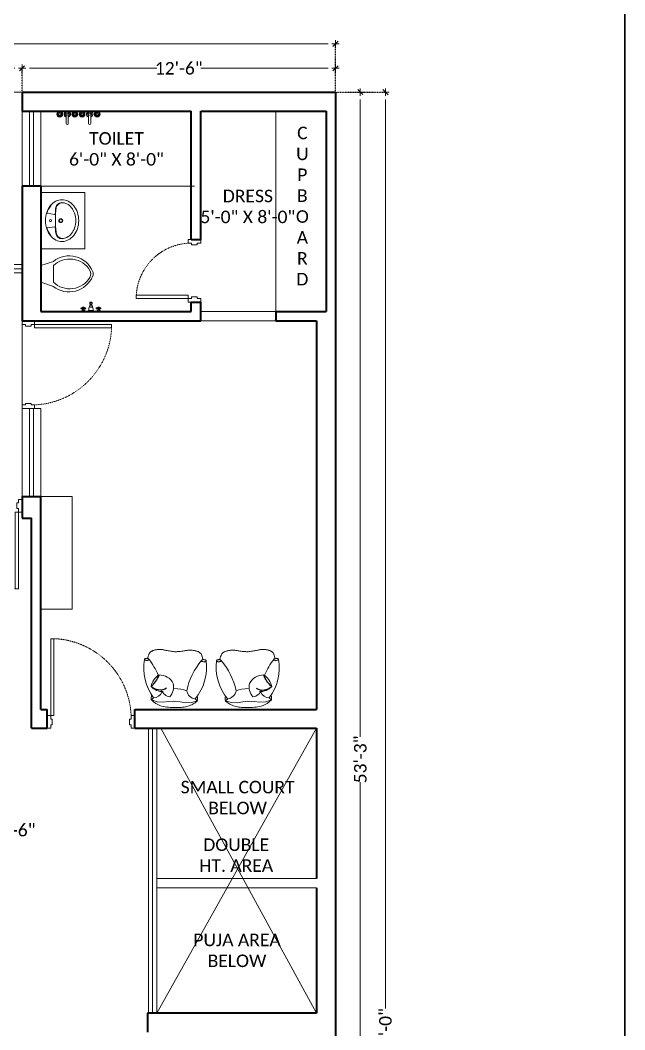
# Model space of a CAD drawing. Extents: x -454308 to 890911, y -14103 to 1343694.
# Drawn here: x 206105.9 to 206395.3, y 660471.3 to 660954.7 of the extents above; entities that cross this region are included whole.
import ezdxf
from ezdxf.lldxf.tags import DXFTag

# ---------------------------------------------------------------- set-up
doc = ezdxf.new("R2010")
doc.units = 0
doc.header["$MEASUREMENT"] = 0
doc.header["$PDMODE"] = 32
for name, pattern in [('0', [0]), ('DOT2', [3.175, 0, -3.175]), ('HIDDEN', [9.525, 6.35, -3.175])]:
    doc.linetypes.add(name, pattern=pattern)
for name, color, linetype, lineweight in [('AR- Dim', 159, 'Continuous', 9), ('AR-DOOR', 45, 'Continuous', 9), ('AR-FUR', 11, 'Continuous', 9), ('AR-Furn', 30, 'Continuous', 9), ('AR-GLASS', 4, 'Continuous', 13), ('AR-Projection', 210, 'DASHED2', 15), ('AR-RAILING', 11, 'Continuous', 9), ('AR-TEXT', 163, 'Continuous', 9), ('AR-WALL', 1, 'Continuous', 40), ('AR-Wall 2', 13, 'Continuous', 15), ('AR-WINDOW', 5, 'Continuous', 13), ('fixture', 150, 'Continuous', 15), ('FLOOR LINE', 142, '0', 5)]:
    doc.layers.add(name, color=color, linetype=linetype, lineweight=lineweight)
doc.layers.add('IFF-FURN-DETAIL', color=250, linetype='Continuous')
doc.styles.add('AA_06.0', font='CANDARA.TTF', dxfattribs={"height": 6})
tags = doc.linetypes.add('DASHED2', pattern=[0.375, 0.25, -0.125]).pattern_tags.tags
tags[6:7] = [DXFTag(74, 4), DXFTag(75, 0), DXFTag(340, '0'), DXFTag(46, 1.0), DXFTag(50, 0.0), DXFTag(44, 0.0), DXFTag(45, 0.0)]
tags[4:5] = [DXFTag(74, 4), DXFTag(75, 0), DXFTag(340, '0'), DXFTag(46, 1.0), DXFTag(50, 0.0), DXFTag(44, 0.0), DXFTag(45, 0.0)]
doc.dimstyles.new('AA_06.0', dxfattribs={"dimtxt": 6, "dimasz": 3.5, "dimexe": 0.18, "dimexo": 0.0625, "dimgap": 0.09, "dimtad": 0, "dimzin": 1, "dimdsep": 46, "dimlunit": 4, "dimtxsty": 'AA_06.0', "dimblk": 'DIM ARROW', "dimcen": 0.09, "dimclrd": 4, "dimclre": 256, "dimadec": 0, "dimazin": 0, "dimtfac": 1, "dimtofl": 0, "dimtmove": 0, "dimatfit": 3, "dimfxl": 1, "dimtolj": 1, "dimtzin": 0, "dimlwd": -1, "dimarcsym": 0})

# ---------------------------------------------------------------- blocks, each defined once
blk = doc.blocks.new('PILLOW-1')
at = {"color": 0}
blk.add_lwpolyline([(198, -165, -0.232884), (126, -346, -0.184752), (-44, -234, -0.286563), (75, -22, -0.237978), (273, -68, -0.243587), (179, -195, 4.263709)], format="xyb", dxfattribs=at)
at = {"layer": 'IFF-FURN-DETAIL', "linetype": 'ByBlock'}
blk.add_lwpolyline([(148, -118, -0.343333), (126, -342, 0.126408), (-40, -233, -5.969376)], format="xyb", dxfattribs=at)
blk = doc.blocks.new('SINGLE SOFA 2')
at = {"linetype": 'ByBlock'}
for p in [(-19.24, 12.49), (-19.22, 12.47)]:
    blk.add_line(p, (-18.19, 11.57), dxfattribs=at)
for points in [[(2.87, 12.49), (2.71, 12.61), (2.46, 12.8), (2.12, 13.06), (1.7, 13.36), (1.22, 13.69), (0.7, 14.03), (0.14, 14.35), (-0.44, 14.65), (-1.03, 14.91), (-1.63, 15.13), (-2.24, 15.32), (-2.86, 15.47), (-3.5, 15.59), (-4.16, 15.68), (-4.84, 15.76), (-5.54, 15.82), (-6.26, 15.87), (-7.01, 15.9), (-7.77, 15.92), (-8.55, 15.93), (-9.34, 15.92), (-10.14, 15.9), (-10.95, 15.86), (-11.77, 15.81), (-12.59, 15.73), (-13.43, 15.61), (-14.28, 15.42), (-15.17, 15.14), (-16.09, 14.73), (-17.07, 14.17), (-18.1, 13.43), (-19.21, 12.49)], [(-19.21, 12.49), (-16.48, 13.38), (-13.66, 13.57), (-10.94, 13.16), (-8.62, 12.95), (-8.21, 13.01)], [(-19.21, 12.49), (-16.48, 13.38), (-13.66, 13.57), (-10.94, 13.16), (-8.62, 12.95), (-8.21, 13.01)], [(2.79, 12.39), (0.07, 13.31), (-2.75, 13.53), (-5.47, 13.13), (-7.79, 12.94), (-8.21, 13.01)], [(2.79, 12.39), (0.07, 13.31), (-2.75, 13.53), (-5.47, 13.13), (-7.79, 12.94), (-8.21, 13.01)], [(-21.51, -7.21), (-21.5, -7.29), (-21.46, -7.45), (-21.4, -7.68), (-21.33, -7.96), (-21.25, -8.28), (-21.15, -8.61), (-21.05, -8.93), (-20.95, -9.23), (-20.85, -9.5), (-20.74, -9.72), (-20.63, -9.92), (-20.51, -10.09), (-20.38, -10.24), (-20.25, -10.37), (-20.1, -10.49), (-19.93, -10.6), (-19.75, -10.71), (-19.55, -10.83), (-19.34, -10.93), (-19.1, -11.04), (-18.86, -11.14), (-18.59, -11.23), (-18.31, -11.32), (-18.01, -11.4), (-17.7, -11.47), (-17.37, -11.53), (-17.03, -11.57), (-16.69, -11.61), (-16.34, -11.64), (-15.99, -11.66), (-15.64, -11.67), (-15.29, -11.66), (-14.95, -11.64), (-14.61, -11.61), (-14.27, -11.58), (-13.92, -11.53), (-13.55, -11.47), (-13.16, -11.41), (-12.74, -11.34), (-12.3, -11.27), (-11.81, -11.19), (-11.3, -11.11), (-10.78, -11.03), (-10.25, -10.96), (-9.73, -10.9), (-9.23, -10.84), (-8.76, -10.81), (-8.33, -10.79)], [(4.91, -7.38), (4.71, -8.2), (4.51, -8.85), (4.32, -9.37), (4.14, -9.77), (3.96, -10.07), (3.77, -10.3), (3.58, -10.48), (3.39, -10.62), (3.18, -10.76), (2.96, -10.89), (2.74, -11.01), (2.49, -11.12), (2.24, -11.22), (1.97, -11.32), (1.69, -11.4), (1.39, -11.48), (1.07, -11.55), (0.75, -11.6), (0.41, -11.65), (0.06, -11.68), (-0.29, -11.71), (-0.64, -11.72), (-0.99, -11.73), (-1.33, -11.72), (-1.67, -11.7), (-2.01, -11.67), (-2.35, -11.63), (-2.71, -11.58), (-3.07, -11.52), (-3.46, -11.45), (-3.88, -11.38), (-4.33, -11.3), (-4.81, -11.22), (-5.32, -11.14), (-5.84, -11.05), (-6.37, -10.98), (-6.89, -10.91), (-7.39, -10.85), (-7.86, -10.81), (-8.29, -10.79)]]:
    blk.add_lwpolyline(points, dxfattribs=at)
for points in [[(-20.87, -6.76, 0.186829), (-20.93, -6.59, 0.101651), (-21.19, -6.4, 0.060225), (-21.53, -6.29, 0.046578), (-21.98, -6.25, 0.046578), (-22.43, -6.29, 0.060225), (-22.76, -6.39, 0.101651), (-23.02, -6.58, 0.186829), (-23.09, -6.75, 0.186829), (-23.02, -6.92, 0.101651), (-22.76, -7.11, 0.060225), (-22.43, -7.21, 0.046578), (-21.98, -7.26, 0.046578), (-21.53, -7.22, 0.060225), (-21.2, -7.11, 0.101651), (-20.94, -6.92, 0.186829)], [(4.29, -6.86, -0.186829), (4.35, -6.7, -0.101651), (4.61, -6.51, -0.060225), (4.95, -6.4, -0.046578), (5.4, -6.36, -0.046578), (5.85, -6.41, -0.060225), (6.18, -6.52, -0.101651), (6.44, -6.71, -0.186829), (6.5, -6.87, -0.186829), (6.44, -7.04, -0.101651), (6.18, -7.23, -0.060225), (5.84, -7.33, -0.046578), (5.39, -7.37, -0.046578), (4.94, -7.33, -0.060225), (4.61, -7.22, -0.101651), (4.35, -7.03, -0.186829)]]:
    blk.add_lwpolyline(points, format="xyb", close=True, dxfattribs=at)
for points in [[(-20.87, -6.76, 0.186829), (-20.93, -6.59, 0.101651), (-21.19, -6.4, 0.060225), (-21.53, -6.29, 0.046578), (-21.98, -6.25, 0.046578), (-22.43, -6.29, 0.060225), (-22.76, -6.39, 0.101651), (-23.02, -6.58, 0.186829), (-23.09, -6.75, 0.186829)], [(-21.51, -7.21, 0.0573), (-21.2, -7.11, 0.101651), (-20.94, -6.92, 0.186829), (-20.87, -6.76, 0.186829)], [(4.29, -6.86, -0.186829), (4.35, -6.7, -0.101651), (4.61, -6.51, -0.060225), (4.95, -6.4, -0.046578), (5.4, -6.36, -0.046578), (5.85, -6.41, -0.060225), (6.18, -6.52, -0.101651), (6.44, -6.71, -0.186829), (6.5, -6.87, -0.186829)], [(4.93, -7.32, -0.0573), (4.61, -7.22, -0.101651), (4.35, -7.03, -0.186829), (4.29, -6.86, -0.186829)]]:
    blk.add_lwpolyline(points, format="xyb", dxfattribs=at)
for centre, radius, start, end in [((0.64, -3.28), 23.98, 141.7436, 188.3229), ((-14.49, 11.62), 4.84, 169.5972, 195.0128), ((0.64, -3.28), 23.98, 141.7436, 145.5574), ((-18.5, 7.09), 4.5, 21.3758, 86.0835), ((-18.5, 7.09), 4.5, 21.3758, 86.0835), ((2.03, 7), 4.5, 93.4321, 170.6918), ((2.03, 7), 4.5, 93.4321, 170.6918), ((-20.77, 42.26), 38.01, 305.8994, 308.462), ((-20.77, 42.26), 38.01, 305.8994, 308.2795), ((-17.19, -3.2), 23.98, 351.1927, 37.772), ((-17.19, -3.2), 23.98, 33.9753, 37.772), ((-0.58, 11.43), 3.49, 340.6782, 19.5441), ((-8.15, 25.51), 18.69, 269.7748, 287.9155), ((-8.15, 25.51), 18.69, 269.7748, 287.9155), ((28.74, 13.18), 31.62, 189.9387, 219.3456), ((28.74, 13.18), 31.62, 189.9387, 219.3456), ((-45.15, 13.5), 31.62, 320.17, 335.3757), ((-45.15, 13.5), 31.62, 320.17, 335.3757)]:
    blk.add_arc(centre, radius, start, end, dxfattribs=at)
at = {"linetype": 'ByBlock', "extrusion": (0, 0, -1), "xscale": 0.03275934165516389, "yscale": 0.03275934165516389, "zscale": -0.03275934208198866, "rotation": 90.2421956120825}
blk.add_blockref('PILLOW-1', (8.25, 1.93), dxfattribs=at)
blk.add_blockref('PILLOW-1', (8.25, 1.93), dxfattribs=at)
blk = doc.blocks.new('door 42')
at = {"lineweight": 15, "ltscale": 0.1}
blk.add_lwpolyline([(-0.75, 3), (0.75, 3), (0.75, 39.85), (-0.75, 39.85)], close=True, dxfattribs=at)
at = {"lineweight": 20, "ltscale": 0.1}
for points in [[(-2.5, 3), (-0.75, 3), (-0.75, 1.38), (0, 1.38), (0, -1.38), (-0.75, -1.38), (-0.75, -3), (-2.5, -3), (-2.5, 3)], [(39.5, 3), (37.75, 3), (37.75, 1.38), (37, 1.38), (37, -1.38), (37.75, -1.38), (37.75, -3), (39.5, -3), (39.5, 3)]]:
    blk.add_lwpolyline(points, dxfattribs=at)
at = {"linetype": 'HIDDEN', "ltscale": 0.002}
blk.add_arc((-0.75, 1.38), 38.5, 0, 87.7671, dxfattribs=at)
blk = doc.blocks.new('door 30')
at = {"lineweight": 20, "ltscale": 0.1}
for points in [[(3, 27.5), (3, 25.75), (1.38, 25.75), (1.38, 25), (-1.38, 25), (-1.38, 25.75), (-3, 25.75), (-3, 27.5), (3, 27.5)], [(3, -2.5), (3, -0.75), (1.38, -0.75), (1.38, 0), (-1.38, 0), (-1.38, -0.75), (-3, -0.75), (-3, -2.5), (3, -2.5)]]:
    blk.add_lwpolyline(points, dxfattribs=at)
at = {"lineweight": 15, "ltscale": 0.1}
blk.add_lwpolyline([(3, -0.75), (3, 0.75), (27.83, 0.75), (27.83, -0.75)], close=True, dxfattribs=at)
at = {"linetype": 'HIDDEN', "ltscale": 0.002}
blk.add_arc((1.38, -0.75), 26.5, 3.2449, 90, dxfattribs=at)
blk = doc.blocks.new('4T4T')
for p, q in [((81000.78, -5598.59), (80998.78, -5592.59)), ((81000.78, -5592.59), (81008.78, -5592.59)), ((81008.78, -5598.59), (81010.78, -5592.59))]:
    blk.add_line(p, q)
for centre, radius, start, end in [((81008.3, -5585.01), 12.17, 112.0284, 218.5307), ((81004.78, -5577.59), 4, 74.8605, 105.1395), ((81001.22, -5585.07), 12.17, 321.4691, 67.9714), ((81008.98, -5584.77), 11.33, 121.053, 223.6321), ((81004.78, -5578.71), 4, 65.7318, 114.2682), ((81000.58, -5584.77), 11.33, 316.3677, 58.9468)]:
    blk.add_arc(centre, radius, start, end)
blk = doc.blocks.new('Faucet - Bathroom top')
for p, q in [((-4.11, 0.12), (-4.38, 0.12)), ((-3.75, 0.48), (-3.75, 0.75)), ((-3.5, 0.48), (-3.5, 0.75)), ((-3.15, 0.12), (-2.88, 0.12)), ((3.14, 0.12), (2.88, 0.12)), ((3.5, 0.48), (3.5, 0.75)), ((3.75, 0.48), (3.75, 0.75)), ((4.1, 0.12), (4.38, 0.12)), ((-4.1, -0.12), (-4.38, -0.12)), ((-3.75, -0.48), (-3.75, -0.75)), ((-3.5, -0.48), (-3.5, -0.75)), ((-3.14, -0.12), (-2.88, -0.12)), ((-0.5, -0.86), (-0.5, -4.5)), ((0.5, -4.5), (0.5, -0.86)), ((3.15, -0.12), (2.88, -0.12)), ((3.5, -0.48), (3.5, -0.75)), ((3.75, -0.48), (3.75, -0.75)), ((4.11, -0.12), (4.38, -0.12))]:
    blk.add_line(p, q)
for centre, radius in [((-3.62, 0), 1.38), ((-4.62, 0), 0.28), ((-3.62, 0), 0.5), ((-3.62, 1), 0.28), ((-2.62, 0), 0.28), ((0, 0), 0.5), ((3.62, 0), 1.38), ((2.62, 0), 0.28), ((3.62, 0), 0.5), ((3.62, 1), 0.28), ((4.62, 0), 0.28), ((-3.62, -1), 0.28), ((3.62, -1), 0.28)]:
    blk.add_circle(centre, radius)
for centre, radius, start, end in [((-3.62, 0), 1, 105.2407, 164.2093), ((-3.62, 0), 1, 16.4413, 74.0789), ((0, 0), 1.5, 289.6514, 250.3603), ((0, 0), 1, 300.3431, 239.7554), ((3.62, 0), 1, 106.12, 164.0884), ((3.62, 0), 1, 16.2342, 73.9047), ((-3.62, 0), 1, 196.2342, 253.9047), ((-3.62, 0), 1, 286.12, 344.0884), ((0, -4.5), 0.5, 180, 0), ((3.62, 0), 1, 196.4413, 254.0789), ((3.62, 0), 1, 285.2407, 344.2093)]:
    blk.add_arc(centre, radius, start, end)
blk = doc.blocks.new('WASH-2')
blk.add_lwpolyline([(-8408.7, 58004.87, -0.120605), (-8409.51, 58001.52, -0.10507), (-8412.01, 57998.47, -0.088649), (-8415.59, 57996.53, -0.079738), (-8420.04, 57995.8, -0.079738), (-8424.5, 57996.51, -0.088649), (-8428.09, 57998.43, -0.10507), (-8430.6, 58001.47, -0.120605), (-8431.43, 58004.82, -0.120605), (-8430.62, 58008.17, -0.10507), (-8428.12, 58011.22, -0.088649), (-8424.54, 58013.16, -0.079738), (-8420.09, 58013.88, -0.079738), (-8415.63, 58013.18, -0.088649), (-8412.04, 58011.25, -0.10507), (-8409.53, 58008.21, -0.120605)], format="xyb", close=True)
blk.add_lwpolyline([(-8408.7, 58004.87, -0.120605), (-8409.51, 58001.52, -0.10507), (-8412.01, 57998.47, -0.088649), (-8415.59, 57996.53, -0.079738), (-8420.04, 57995.8, -0.079738), (-8424.5, 57996.51, -0.088649), (-8428.09, 57998.43, -0.10507), (-8430.6, 58001.47, -0.120605), (-8431.43, 58004.82, -0.120605), (-8430.62, 58008.17, -0.10507), (-8428.12, 58011.22, -0.088649), (-8424.54, 58013.16, -0.079738), (-8420.09, 58013.88, -0.079738), (-8415.63, 58013.18, -0.088649), (-8412.04, 58011.25, -0.10507), (-8409.53, 58008.21, -0.120605)], format="xyb", close=True)
for points in [[(-8429.82, 58004.44, -0.017243), (-8429.84, 58004.82, -0.120605), (-8429.2, 58007.43, -0.10507), (-8427.12, 58009.97, -0.088649), (-8424.04, 58011.64, -0.079738), (-8420.08, 58012.29, -0.079738), (-8416.12, 58011.66, -0.088649), (-8413.03, 58010, -0.10507), (-8410.94, 58007.47, -0.120605), (-8410.29, 58004.86, -0.120605)], [(-8429.82, 58004.44, -0.017243), (-8429.84, 58004.82, -0.120605), (-8429.2, 58007.43, -0.10507), (-8427.12, 58009.97, -0.088649), (-8424.04, 58011.64, -0.079738), (-8420.08, 58012.29, -0.079738), (-8416.12, 58011.66, -0.088649), (-8413.03, 58010, -0.10507), (-8410.94, 58007.47, -0.120605), (-8410.29, 58004.86, -0.120605)], [(-8411.69, 57998.99, -0.016805), (-8412.17, 57998.59, -0.092161), (-8415.83, 57996.65, -0.435128), (-8416.08, 57996.78), (-8416.65, 58000.73, -0.396344), (-8416.2, 58001.17, 0.011856), (-8413.29, 58001.4, 0.340407), (-8410.1, 58004.85)], [(-8411.69, 57998.99, -0.016805), (-8412.17, 57998.59, -0.092161), (-8415.83, 57996.65, -0.435128), (-8416.08, 57996.78), (-8416.65, 58000.73, -0.396344), (-8416.2, 58001.17, 0.011856), (-8413.29, 58001.4, 0.340407), (-8410.1, 58004.85)], [(-8428.44, 57998.99, 0.016805), (-8427.96, 57998.59, 0.092161), (-8424.31, 57996.65, 0.435128), (-8424.05, 57996.78), (-8423.48, 58000.73, 0.44775), (-8423.76, 58001.13, -0.015365), (-8427.24, 58001.44, -0.272514), (-8430.02, 58004.4, -0.272514)], [(-8428.44, 57998.99, 0.016805), (-8427.96, 57998.59, 0.092161), (-8424.31, 57996.65, 0.435128), (-8424.05, 57996.78), (-8423.48, 58000.73, 0.44775), (-8423.76, 58001.13, -0.015365), (-8427.24, 58001.44, -0.272514), (-8430.02, 58004.4, -0.272514)]]:
    blk.add_lwpolyline(points, format="xyb")
for centre, radius in [((-8420.02, 58004.14), 1.05), ((-8420.02, 58004.14), 1.05), ((-8420.02, 58004.14), 0.84), ((-8420.02, 58004.14), 0.84), ((-8420.07, 57998.56), 0.577), ((-8420.07, 57998.56), 0.577)]:
    blk.add_circle(centre, radius)
for centre, radius, start, end in [((-8413.88, 58005.17), 3.6, 271.2814, 355.1225), ((-8413.88, 58005.17), 3.6, 271.2814, 355.1225), ((-8426.11, 58005.28), 3.81, 192.7297, 253.7047), ((-8426.11, 58005.28), 3.81, 192.7297, 253.7047), ((-8420.22, 58065.6), 64.35, 263.7877, 275.7231), ((-8420.22, 58065.6), 64.35, 263.7877, 275.7231)]:
    blk.add_arc(centre, radius, start, end)
blk = doc.blocks.new('Faucet - Bathroom front')
for p, q in [((-5, 0), (-2.25, 0)), ((-4.5087, 0.25), (-2.7408, 0.25)), ((-4, 1.625), (-4.25, 1.625)), ((-4, 1.375), (-4.25, 1.375)), ((-3.1442, 0.75), (-4.0979, 0.75)), ((-3.25, 1.625), (-3, 1.625)), ((-3.25, 1.375), (-3, 1.375)), ((-1.5, 0), (1.5, 0)), ((-1, 0.5), (1, 0.5)), ((-0.5, 4.25), (0.5, 4.25)), ((0.5, 3.75), (-0.5, 3.75)), ((-0.5, 3), (0.5, 3)), ((0.5, 2), (-0.5, 2)), ((-0.25, 3), (-0.25, 3.5)), ((0.25, 3.5), (0.25, 3)), ((2.25, 0), (5, 0)), ((2.7413, 0.25), (4.5092, 0.25)), ((3.25, 1.625), (3, 1.625)), ((3.25, 1.375), (3, 1.375)), ((4.1058, 0.75), (3.1521, 0.75)), ((4, 1.625), (4.25, 1.625)), ((4, 1.375), (4.25, 1.375))]:
    blk.add_line(p, q)
for points in [[(-4, 1), (-4, 2), (-3.25, 2), (-3.25, 1)], [(3.25, 1), (3.25, 2), (4, 2), (4, 1)]]:
    blk.add_lwpolyline(points, close=True)
for points in [[(-0.5, 3.75), (-0.5, 4.25)], [(-0.25, 4.5), (0.25, 4.5)], [(0.25, 3.5), (-0.25, 3.5)], [(0.5, 4.25), (0.5, 3.75)]]:
    blk.add_lwpolyline(points)
for centre in [(-4.5, 1.5), (-3.625, 1.5), (-2.75, 1.5), (2.75, 1.5), (3.625, 1.5), (4.5, 1.5)]:
    blk.add_circle(centre, 0.2795)
for centre, radius, start, end in [((-5.375, 1.375), 1.4252, 285.2551, 344.7449), ((-1.875, 1.375), 1.4252, 195.2551, 254.7449), ((-0.7962, -0.2038), 0.7327, 106.1502, 163.8498), ((3, 1), 4.0311, 150.2551, 187.125), ((0.6413, 2.5), 1.246, 156.3417, 203.6583), ((-0.2575, 4.2575), 0.2426, 88.22243, 181.7776), ((-0.2575, 3.7425), 0.2426, 178.2224, 271.7776), ((0.2575, 4.2575), 0.2426, 358.2224, 91.77757), ((0.2575, 3.7425), 0.2426, 268.2224, 1.777565), ((-3, 1), 4.0311, 352.875, 29.74488), ((-0.6413, 2.5), 1.246, 336.3417, 23.65835), ((0.7962, -0.2038), 0.7327, 16.1502, 73.84979), ((1.875, 1.375), 1.4252, 285.2551, 344.7449), ((5.375, 1.375), 1.4252, 195.2551, 254.7449)]:
    blk.add_arc(centre, radius, start, end)
blk = doc.blocks.new('DIM ARROW')
at = {"color": 3, "ltscale": 0.1}
for p, q in [((-0.5, 0), (0.5, 0)), ((-0.35, -0.35), (0.35, 0.35)), ((0, 0.5), (0, -0.5))]:
    blk.add_line(p, q, dxfattribs=at)
blk = doc.blocks.new('*D525')
at = {"layer": 'AR- Dim', "linetype": 'DOT2', "lineweight": -2, "ltscale": 0.00125}
for p, q in [((205896.79, 660920.25), (205896.79, 660931.81)), ((206106.79, 660920.25), (206106.79, 660931.81))]:
    blk.add_line(p, q, dxfattribs=at)
at = {"layer": 'AR- Dim', "color": 4, "ltscale": 0.00125}
for p, q in [((205900.29, 660931.63), (205991.2, 660931.63)), ((206103.29, 660931.63), (206012.38, 660931.63))]:
    blk.add_line(p, q, dxfattribs=at)
at = {"layer": 'DEFPOINTS', "color": 0, "lineweight": 30, "ltscale": 0.00125}
for p in [(206106.79, 660931.63), (205896.79, 660920.19), (206106.79, 660920.19)]:
    blk.add_point(p, dxfattribs=at)
at = {"layer": 'AR- Dim', "color": 4, "ltscale": 0.00125, "xscale": 3.5, "yscale": 3.5, "zscale": 3.5, "rotation": 180}
blk.add_blockref('DIM ARROW', (205896.79, 660931.63), dxfattribs=at)
at = {"layer": 'AR- Dim', "color": 4, "ltscale": 0.00125, "xscale": 3.5, "yscale": 3.5, "zscale": 3.5}
blk.add_blockref('DIM ARROW', (206106.79, 660931.63), dxfattribs=at)
at = {"layer": 'AR- Dim', "color": 0, "ltscale": 0.00125, "insert": (206001.79, 660931.63), "char_height": 6, "attachment_point": 5, "style": 'AA_06.0'}
blk.add_mtext('\\A1;17\'-6"', dxfattribs=at)
blk = doc.blocks.new('*D526')
at = {"layer": 'AR- Dim', "linetype": 'DOT2', "lineweight": -2, "ltscale": 0.00125}
for p, q in [((206106.79, 660920.25), (206106.79, 660931.81)), ((206256.79, 660920.25), (206256.79, 660931.81))]:
    blk.add_line(p, q, dxfattribs=at)
at = {"layer": 'AR- Dim', "color": 4, "ltscale": 0.00125}
for p, q in [((206110.29, 660931.63), (206171.25, 660931.63)), ((206253.29, 660931.63), (206192.33, 660931.63))]:
    blk.add_line(p, q, dxfattribs=at)
at = {"layer": 'DEFPOINTS', "color": 0, "lineweight": 30, "ltscale": 0.00125}
for p in [(206256.79, 660931.63), (206106.79, 660920.19), (206256.79, 660920.19)]:
    blk.add_point(p, dxfattribs=at)
at = {"layer": 'AR- Dim', "color": 4, "ltscale": 0.00125, "xscale": 3.5, "yscale": 3.5, "zscale": 3.5, "rotation": 180}
blk.add_blockref('DIM ARROW', (206106.79, 660931.63), dxfattribs=at)
at = {"layer": 'AR- Dim', "color": 4, "ltscale": 0.00125, "xscale": 3.5, "yscale": 3.5, "zscale": 3.5}
blk.add_blockref('DIM ARROW', (206256.79, 660931.63), dxfattribs=at)
at = {"layer": 'AR- Dim', "color": 0, "ltscale": 0.00125, "insert": (206181.79, 660931.63), "char_height": 6, "attachment_point": 5, "style": 'AA_06.0'}
blk.add_mtext('\\A1;12\'-6"', dxfattribs=at)
blk = doc.blocks.new('*D527')
at = {"layer": 'AR- Dim', "linetype": 'DOT2', "lineweight": -2, "ltscale": 0.00125}
for p, q in [((205896.79, 660931.69), (205896.79, 660943.54)), ((206256.79, 660931.69), (206256.79, 660943.54))]:
    blk.add_line(p, q, dxfattribs=at)
at = {"layer": 'AR- Dim', "color": 4, "ltscale": 0.00125}
for p, q in [((205900.29, 660943.36), (206065.18, 660943.36)), ((206253.29, 660943.36), (206088.39, 660943.36))]:
    blk.add_line(p, q, dxfattribs=at)
at = {"layer": 'DEFPOINTS', "color": 0, "lineweight": 30, "ltscale": 0.00125}
for p in [(206256.79, 660943.36), (205896.79, 660931.63), (206256.79, 660931.63)]:
    blk.add_point(p, dxfattribs=at)
at = {"layer": 'AR- Dim', "color": 4, "ltscale": 0.00125, "xscale": 3.5, "yscale": 3.5, "zscale": 3.5, "rotation": 180}
blk.add_blockref('DIM ARROW', (205896.79, 660943.36), dxfattribs=at)
at = {"layer": 'AR- Dim', "color": 4, "ltscale": 0.00125, "xscale": 3.5, "yscale": 3.5, "zscale": 3.5}
blk.add_blockref('DIM ARROW', (206256.79, 660943.36), dxfattribs=at)
at = {"layer": 'AR- Dim', "color": 0, "ltscale": 0.00125, "insert": (206076.79, 660943.36), "char_height": 6, "attachment_point": 5, "style": 'AA_06.0'}
blk.add_mtext('\\A1;30\'-0"', dxfattribs=at)
blk = doc.blocks.new('*D539')
at = {"layer": 'AR- Dim', "linetype": 'DOT2', "lineweight": -2, "ltscale": 0.00125}
for p, q in [((206256.85, 660920.25), (206268.87, 660920.25)), ((206256.85, 660281.19), (206268.87, 660281.19))]:
    blk.add_line(p, q, dxfattribs=at)
at = {"layer": 'AR- Dim', "color": 4, "ltscale": 0.00125}
for p, q in [((206268.69, 660916.75), (206268.69, 660611.61)), ((206268.69, 660284.69), (206268.69, 660589.82))]:
    blk.add_line(p, q, dxfattribs=at)
at = {"layer": 'DEFPOINTS', "color": 0, "lineweight": 30, "ltscale": 0.00125}
for p in [(206256.79, 660920.25), (206268.69, 660920.25), (206256.79, 660281.19)]:
    blk.add_point(p, dxfattribs=at)
at = {"layer": 'AR- Dim', "color": 4, "ltscale": 0.00125, "xscale": 3.5, "yscale": 3.5, "zscale": 3.5}
for p, rotation in [((206268.69, 660920.25), 90), ((206268.69, 660281.19), 270)]:
    blk.add_blockref('DIM ARROW', p, dxfattribs=dict(at, rotation=rotation))
at = {"layer": 'AR- Dim', "color": 0, "ltscale": 0.00125, "insert": (206268.69, 660600.72), "char_height": 6, "attachment_point": 5, "rotation": 90, "style": 'AA_06.0'}
blk.add_mtext('\\A1;53\'-3"', dxfattribs=at)
blk = doc.blocks.new('*D540')
at = {"layer": 'AR- Dim', "linetype": 'DOT2', "lineweight": -2, "ltscale": 0.00125}
for p, q in [((206268.75, 660920.19), (206280.9, 660920.19)), ((206268.75, 660020.19), (206280.9, 660020.19))]:
    blk.add_line(p, q, dxfattribs=at)
at = {"layer": 'AR- Dim', "color": 4, "ltscale": 0.00125}
for p, q in [((206280.72, 660916.69), (206280.72, 660481.43)), ((206280.72, 660023.69), (206280.72, 660458.94))]:
    blk.add_line(p, q, dxfattribs=at)
at = {"layer": 'DEFPOINTS', "color": 0, "lineweight": 30, "ltscale": 0.00125}
for p in [(206268.69, 660920.19), (206268.69, 660020.19), (206280.72, 660020.19)]:
    blk.add_point(p, dxfattribs=at)
at = {"layer": 'AR- Dim', "color": 4, "ltscale": 0.00125, "xscale": 3.5, "yscale": 3.5, "zscale": 3.5}
for p, rotation in [((206280.72, 660920.19), 90), ((206280.72, 660020.19), 270)]:
    blk.add_blockref('DIM ARROW', p, dxfattribs=dict(at, rotation=rotation))
at = {"layer": 'AR- Dim', "color": 0, "ltscale": 0.00125, "insert": (206280.72, 660470.19), "char_height": 6, "attachment_point": 5, "rotation": 90, "style": 'AA_06.0'}
blk.add_mtext('\\A1;75\'-0"', dxfattribs=at)

msp = doc.modelspace()

# ---------------------------------------------------------------- linework, layer by layer
at = {"lineweight": 30}
msp.add_lwpolyline([(205123.807, 661089.107), (206395.256, 661089.107), (206395.256, 659900.338), (205123.807, 659900.338)], close=True, dxfattribs=at)
at = {"layer": 'AR-FUR'}
msp.add_lwpolyline([(206130.787, 660672.687), (206130.787, 660726.687), (206115.787, 660726.687), (206115.787, 660672.687)], close=True, dxfattribs=at)
at = {"layer": 'AR-Furn', "ltscale": 0.1}
msp.add_line((206228.287, 660911.187), (206228.287, 660815.187), dxfattribs=at)
at = {"layer": 'AR-Furn', "ltscale": 3}
for p, q in [((206247.787, 660543.687), (206171.287, 660543.687)), ((206247.787, 660539.187), (206171.287, 660539.187))]:
    msp.add_line(p, q, dxfattribs=at)
at = {"layer": 'AR-GLASS', "ltscale": 0.1}
for p, q in [((206110.287, 660911.187), (206110.287, 660875.187)), ((206112.287, 660911.187), (206112.287, 660875.187)), ((206110.287, 660768.687), (206110.287, 660726.687)), ((206112.287, 660726.687), (206112.287, 660768.687))]:
    msp.add_line(p, q, dxfattribs=at)
at = {"layer": 'AR-Projection', "linetype": 'Continuous', "ltscale": 0.1}
msp.add_line((206106.787, 660920.187), (205896.787, 660920.187), dxfattribs=at)
at = {"layer": 'AR-Projection', "ltscale": 0.05}
for p, q in [((206228.287, 660815.187), (206192.287, 660815.187)), ((206192.287, 660810.687), (206228.287, 660810.687)), ((206247.787, 660615.687), (206171.287, 660479.187)), ((206173.287, 660615.687), (206247.787, 660479.187))]:
    msp.add_line(p, q, dxfattribs=at)
at = {"layer": 'AR-RAILING', "ltscale": 3}
for p, q in [((206106.787, 660835.687), (205901.287, 660835.687)), ((206106.787, 660833.687), (205901.287, 660833.687))]:
    msp.add_line(p, q, dxfattribs=at)
at = {"layer": 'AR-RAILING', "ltscale": 0.05}
for p, q in [((206167.287, 660615.687), (206167.287, 660479.187)), ((206169.287, 660615.687), (206169.287, 660479.187))]:
    msp.add_line(p, q, dxfattribs=at)
at = {"layer": 'AR-WALL', "ltscale": 3}
for p, q in [((206106.787, 660920.187), (206256.787, 660920.187)), ((206106.787, 660920.187), (206106.787, 660911.187)), ((206256.787, 660920.187), (206256.787, 660281.187)), ((206106.787, 660911.187), (206187.787, 660911.187)), ((206187.787, 660849.687), (206187.787, 660911.187)), ((206192.287, 660911.187), (206252.287, 660911.187)), ((206192.287, 660849.687), (206192.287, 660911.187)), ((206252.287, 660911.187), (206252.287, 660815.187)), ((206115.787, 660875.187), (206106.787, 660875.187)), ((206106.787, 660875.187), (206106.787, 660810.687)), ((206115.787, 660875.187), (206115.787, 660815.187)), ((206187.787, 660849.687), (206192.287, 660849.687)), ((206187.787, 660819.687), (206192.287, 660819.687)), ((206187.787, 660815.187), (206187.787, 660819.687)), ((206192.287, 660810.687), (206192.287, 660819.687)), ((206115.787, 660815.187), (206187.787, 660815.187)), ((206228.287, 660815.187), (206228.287, 660810.687)), ((206228.287, 660815.187), (206252.287, 660815.187)), ((206106.787, 660810.687), (206192.287, 660810.687)), ((206228.287, 660810.687), (206247.787, 660810.687)), ((206247.787, 660810.687), (206247.787, 660624.687)), ((206106.787, 660726.687), (206106.787, 660716.187)), ((206106.787, 660726.687), (206115.787, 660726.687)), ((206115.787, 660624.687), (206115.787, 660726.687)), ((206106.787, 660716.187), (206111.287, 660716.187)), ((206111.287, 660615.687), (206111.287, 660716.187)), ((206115.787, 660624.687), (206118.787, 660624.687)), ((206118.787, 660615.687), (206118.787, 660624.687)), ((206160.787, 660624.687), (206247.787, 660624.687)), ((206160.787, 660615.687), (206160.787, 660624.687)), ((206111.287, 660615.687), (206118.787, 660615.687)), ((206160.787, 660615.687), (206247.787, 660615.687)), ((206247.787, 660615.687), (206247.787, 660543.687)), ((206247.787, 660539.187), (206247.787, 660479.187))]:
    msp.add_line(p, q, dxfattribs=at)
at = {"layer": 'AR-WALL', "ltscale": 0.1}
for p, q in [((206247.787, 660479.187), (206166.787, 660479.187)), ((206166.787, 660479.187), (206166.787, 660470.187))]:
    msp.add_line(p, q, dxfattribs=at)
at = {"layer": 'AR-Wall 2', "ltscale": 3}
for p, q in [((206106.787, 660837.687), (205901.287, 660837.687)), ((206171.287, 660615.687), (206171.287, 660479.187))]:
    msp.add_line(p, q, dxfattribs=at)
at = {"layer": 'AR-WINDOW', "ltscale": 0.1}
for p, q in [((206106.787, 660875.187), (206106.787, 660911.187)), ((206115.787, 660875.187), (206115.787, 660911.187)), ((206106.787, 660768.687), (206115.787, 660768.687)), ((206106.787, 660768.687), (206106.787, 660726.687)), ((206115.787, 660726.687), (206115.787, 660768.687))]:
    msp.add_line(p, q, dxfattribs=at)
at = {"layer": 'fixture', "ltscale": 0.1}
for p, q in [((206189.287, 660875.187), (206115.787, 660875.187)), ((206136.787, 660872.187), (206115.787, 660872.187)), ((206136.787, 660872.187), (206136.787, 660845.187)), ((206136.787, 660845.187), (206115.787, 660845.187))]:
    msp.add_line(p, q, dxfattribs=at)
at = {"layer": 'FLOOR LINE', "ltscale": 0.1}
msp.add_line((206106.787, 660810.687), (206106.787, 660768.687), dxfattribs=at)

# ---------------------------------------------------------------- block references
at = {"layer": 'AR-DOOR', "xscale": -1}
msp.add_blockref('door 30', (206189.287, 660822.187), dxfattribs=at)
at = {"layer": 'AR-DOOR'}
for p, rotation in [((206109.787, 660808.187), 270), ((206104.287, 660722.187), 180)]:
    msp.add_blockref('door 42', p, dxfattribs=dict(at, rotation=rotation))
msp.add_blockref('door 42', (206121.287, 660618.687), dxfattribs=at)
at = {"layer": 'AR-FUR', "xscale": -1, "rotation": 178.4392590288545}
msp.add_blockref('SINGLE SOFA 2', (206188.24, 660641.268), dxfattribs=at)
at = {"layer": 'AR-FUR', "rotation": 181.5607409710803}
msp.add_blockref('SINGLE SOFA 2', (206206.586, 660641.268), dxfattribs=at)
at = {"layer": 'fixture', "ltscale": 0.1}
for name, p in [('Faucet - Bathroom top', (206128.435, 660909.687)), ('Faucet - Bathroom top', (206139.139, 660909.687)), ('Faucet - Bathroom front', (206139.787, 660815.187))]:
    msp.add_blockref(name, p, dxfattribs=at)
at = {"layer": 'fixture', "color": 0, "xscale": 0.8800000008109237, "yscale": 0.8800000008109237, "zscale": 0.8800000008110268, "rotation": 270}
msp.add_blockref('WASH-2', (155081.685, 653449.04), dxfattribs=at)
at = {"layer": 'fixture', "ltscale": 0.1, "rotation": 270}
msp.add_blockref('4T4T', (211714.377, 741837.968), dxfattribs=at)

# ---------------------------------------------------------------- texts
at = {"layer": 'AR-TEXT', "char_height": 6, "width": 97.77399, "attachment_point": 2, "style": 'AA_06.0'}
for s, insert in [('TOILET\\P6\'-0" X 8\'-0"', (206151.98, 660901.063)), ('\\A1;C\\PU\\PP\\PB\\PO\\PA\\PR\\PD', (206240.949, 660903.678)), ('\\A1;DRESS\\P5\'-0" X 8\'-0"', (206214.867, 660873.492)), ('\\A1;SMALL COURT\\PBELOW', (206209.951, 660590.465)), ('\\A1;LOBBY\\P28\'-6" X 29\'-6"', (206085.81, 660579.889)), ('\\A1;DOUBLE\\PHT. AREA', (206209.297, 660562.888)), ('\\A1;PUJA AREA\\PBELOW', (206209.68, 660517.29))]:
    msp.add_mtext(s, dxfattribs=dict(at, insert=insert))

# ---------------------------------------------------------------- dimensions: what is measured, and where the dimension line sits
at = {"layer": 'AR- Dim', "ltscale": 0.00125}
for base, p1, p2, picture, middle in [((206256.787, 660943.356), (205896.787, 660931.626), (206256.787, 660931.626), '*D527', (206076.787, 660943.356)), ((206106.787, 660931.626), (205896.787, 660920.187), (206106.787, 660920.187), '*D525', (206001.787, 660931.626)), ((206256.787, 660931.626), (206106.787, 660920.187), (206256.787, 660920.187), '*D526', (206181.787, 660931.626))]:
    dim = msp.add_linear_dim(base=base, p1=p1, p2=p2, dimstyle='AA_06.0', dxfattribs=at)
    dim.commit()
    dim.dimension.update_dxf_attribs({"geometry": picture, "text_midpoint": middle})
for base, p1, p2, picture, middle in [((206268.687, 660920.249), (206256.787, 660281.187), (206256.787, 660920.249), '*D539', (206268.687, 660600.718)), ((206280.722, 660020.187), (206268.687, 660920.187), (206268.687, 660020.187), '*D540', (206280.722, 660470.187))]:
    dim = msp.add_linear_dim(base=base, p1=p1, p2=p2, angle=90, dimstyle='AA_06.0', dxfattribs=at)
    dim.commit()
    dim.dimension.update_dxf_attribs({"geometry": picture, "text_midpoint": middle})

doc.saveas('drawing.dxf')
